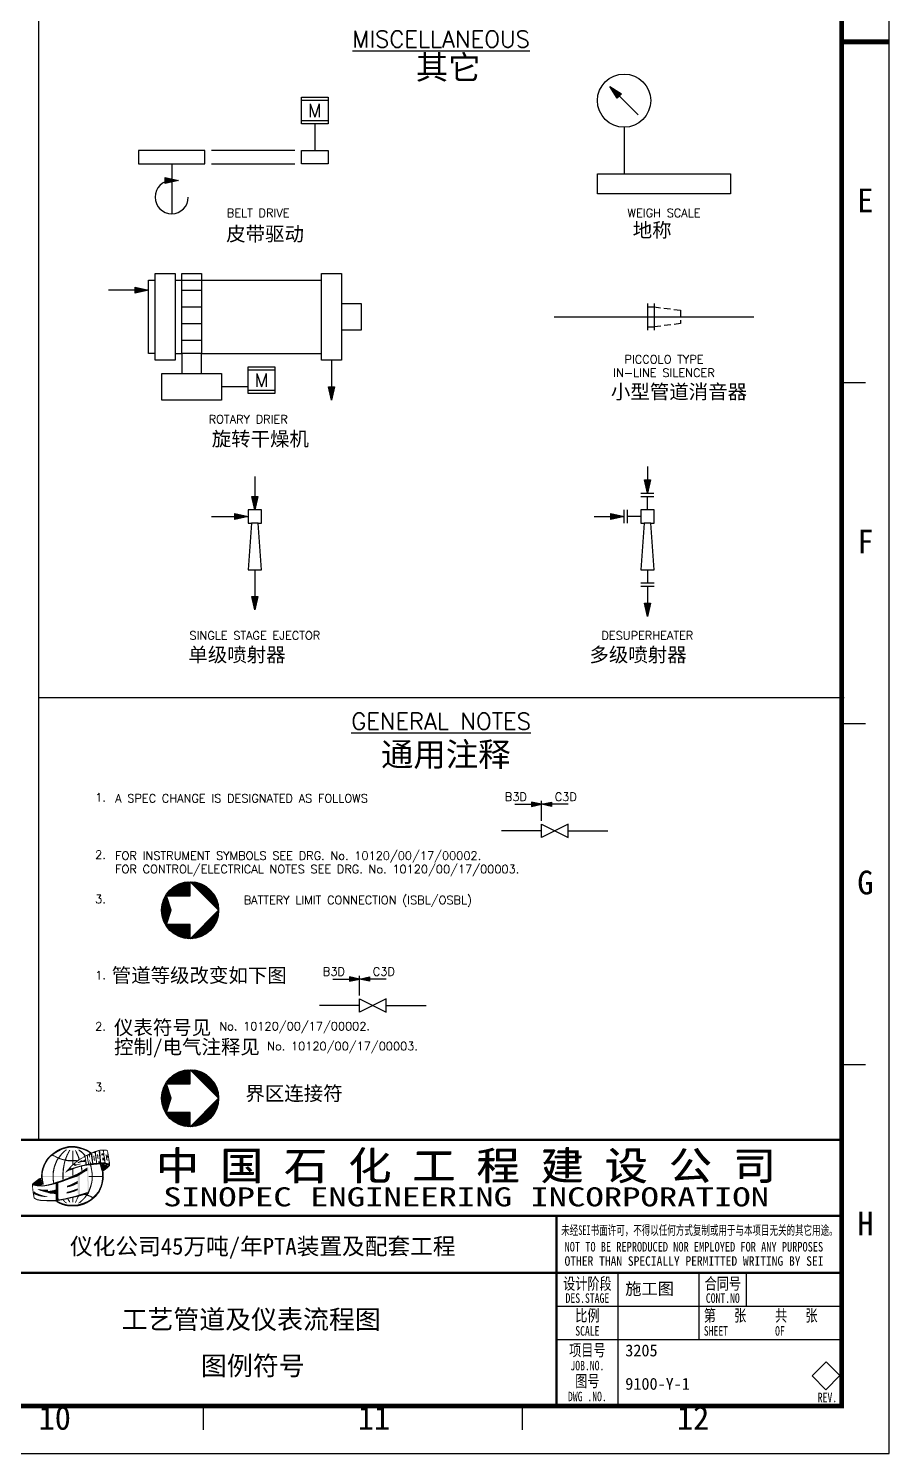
# Model space of a CAD drawing. Extents: x 145 to 987, y 140 to 735.
# Drawn here: x 805.4 to 987, y 140.6 to 440.4 of the extents above; entities that cross this region are included whole.
import ezdxf
from ezdxf.enums import TextEntityAlignment as Align

# ---------------------------------------------------------------- set-up
doc = ezdxf.new("R2010")
doc.units = 0
doc.header["$MEASUREMENT"] = 0
doc.linetypes.add('HIDDEN2', pattern=[3, 2, -1])
doc.layers.get('0').update_dxf_attribs({"linetype": 'CONTINUOUS'})
doc.layers.add('ICISHT', color=7, linetype='CONTINUOUS')
doc.layers.add('OTHERS', color=7, linetype='CONTINUOUS')
doc.styles.add('40S', font='ROMANS', dxfattribs={"height": 4})
doc.styles.add('PID', font='gbenor.shx', dxfattribs={"width": 0.7, "bigfont": 'gbcbig.shx'})
doc.styles.add('ROMANS', font='romans')
doc.styles.get("Standard").update_dxf_attribs({"font": 'SimSun.ttf', "width": 0.8})

# ---------------------------------------------------------------- blocks, each defined once
blk = doc.blocks.new('MOTOR')
at = {"linetype": 'CONTINUOUS'}
for p, q in [((4, 3), (-4, 3)), ((-4, -3), (4, -3))]:
    blk.add_line(p, q, dxfattribs=at)
blk.add_lwpolyline([(-4, -4), (-4, 4), (4, 4), (4, -4), (-4, -4)], dxfattribs=at)
at = {"linetype": 'CONTINUOUS', "style": '40S'}
blk.add_text('M', height=4, dxfattribs=at).set_placement((0, -2), align=Align.CENTER)
blk = doc.blocks.new('AS')
at = {"linetype": 'CONTINUOUS'}
for p, q in [((-4, 0.9), (0, 0)), ((-4, -0.9), (-4, 0.9)), ((0, 0), (-4, -0.9)), ((-4, -0.89), (-3.98, -0.89))]:
    blk.add_line(p, q, dxfattribs=at)
blk.add_solid([(-4, -0.9), (0, 0), (-4, 0.9)])
blk = doc.blocks.new('DRIER')
for points in [[(-22, -13), (-28, -13), (-28, 13), (-22, 13)], [(28, -13), (22, -13), (22, 13), (28, 13)], [(-8, -17), (-8, -25), (-26, -25), (-26, -17)]]:
    blk.add_lwpolyline(points, close=True)
for points in [[(-20, -11), (-20, 13), (-14, 13), (-14, -11)], [(-28, -11), (-30, -11), (-30, 11), (-28, 11)], [(-22, 11), (-20, 11)], [(-20, 11), (-14, 11)], [(-14, 11), (22, 11)], [(-20, 8), (-14, 8)], [(-20, 3), (-14, 3)], [(28, 4), (34, 4), (34, -4), (28, -4)], [(-20, -2), (-14, -2)], [(-20, -7), (-14, -7)], [(-22, -11), (-20, -11)], [(-14, -17), (-14, -11), (-20, -11), (-20, -17)], [(-14, -11), (22, -11)], [(0, -21), (-8, -21)]]:
    blk.add_lwpolyline(points)
blk.add_blockref('MOTOR', (4, -19))
blk = doc.blocks.new('SHH')
for points in [[(-5, 4), (-5, -4)], [(-5, 3), (-3, 3)], [(-3, 4), (-3, -4)], [(-5, -3), (-3, -3)]]:
    blk.add_lwpolyline(points)
at = {"linetype": 'HIDDEN2'}
blk.add_lwpolyline([(-3, 3), (5, 2), (5, -2), (-3, -3)], dxfattribs=at)
blk = doc.blocks.new('NOZL')
at = {"linetype": 'CONTINUOUS'}
for p, q in [((-5, -2), (-5, 1.99)), ((-4, -2), (-4, 1.99)), ((0, 0), (-4, 0))]:
    blk.add_line(p, q, dxfattribs=at)
blk = doc.blocks.new('OVL')
for p, q in [((-4, 2), (4, -2)), ((4, 2), (-4, -2)), ((-4, -2), (-4, 2)), ((4, -2), (4, 2))]:
    blk.add_line(p, q)
blk = doc.blocks.new('SB')
at = {"linetype": 'CONTINUOUS'}
for p, q in [((-8, 5), (0, 5)), ((0, 0), (0, 6)), ((8, 5), (0, 5))]:
    blk.add_line(p, q, dxfattribs=at)
at = {"linetype": 'CONTINUOUS', "yscale": 0.75, "zscale": 0.75, "rotation": 180}
for xscale in [-0.75, 0.75]:
    blk.add_blockref('AS', (0, 5), dxfattribs=dict(at, xscale=xscale))
blk = doc.blocks.new('A')
for p, q in [((841, 0), (841, 594)), ((836, 225.25), (831, 225.25)), ((836, 153.5), (831, 153.5)), ((836, 81.75), (831, 81.75)), ((784, 10), (784, 38)), ((801, 24), (801, 38)), ((811, 31), (811, 38)), ((696.68, 5), (696.68, 10)), ((763.85, 5), (763.85, 10)), ((0, 0), (841, 0))]:
    blk.add_line(p, q)
at = {"linetype": 'CONTINUOUS'}
for p, q in [((771, 31), (831, 31)), ((771, 24), (831, 24))]:
    blk.add_line(p, q, dxfattribs=at)
at = {"const_width": 1}
blk.add_lwpolyline([(25, 10), (831, 10), (831, 584), (25, 584)], close=True, dxfattribs=at)
for points, const_width in [([(841, 297), (831, 297)], 1), ([(771, 10), (771, 50)], 0.5)]:
    blk.add_lwpolyline(points, dxfattribs=dict(const_width=const_width))
at = {"linetype": 'CONTINUOUS', "const_width": 0.5}
for points in [[(651, 10), (651, 66), (831, 66)], [(651, 50), (831, 50)], [(651, 38), (771, 38)], [(771, 38), (831, 38)]]:
    blk.add_lwpolyline(points, dxfattribs=at)
blk.add_lwpolyline([(830.66, 16.39), (827.69, 13.42), (824.8, 16.31), (827.77, 19.29)], close=True)
for points in [[(664.17, 62.49), (664.43, 62.32), (664.74, 62.99), (665, 62.76)], [(664.74, 62.99), (665, 62.76), (665.5, 63.56), (665.63, 63.2)], [(665.5, 63.56), (665.63, 63.2), (666.13, 63.96), (666.3, 63.58)], [(666.13, 63.96), (666.3, 63.58), (666.96, 64.3), (667.02, 63.98)], [(666.83, 63.16), (667.02, 63.01), (666.41, 62.64), (666.6, 62.45)], [(667.4, 63.69), (667.5, 63.5), (666.83, 63.16), (667.02, 63.01)], [(666.96, 64.3), (667.02, 63.98), (667.78, 64.55), (667.8, 64.19)], [(667.74, 63.96), (668.01, 63.9), (667.4, 63.69), (667.5, 63.5)], [(667.78, 64.55), (667.8, 64.19), (668.37, 64.68), (668.37, 64.32)], [(668.2, 63.39), (668.41, 63.33), (667.93, 62.87), (668.18, 62.85)], [(668.45, 63.84), (668.68, 63.82), (668.2, 63.39), (668.41, 63.33)], [(668.37, 64.68), (668.37, 64.32), (669.68, 64.68), (669.7, 64.32)], [(669.09, 63.69), (669.3, 63.69), (669.09, 60.63), (669.3, 60.63)], [(669.68, 64.68), (669.7, 64.32), (670.37, 64.55), (670.37, 64.19)], [(669.7, 63.84), (669.82, 63.82), (669.84, 63.35), (670.08, 63.44)], [(669.84, 63.35), (670.08, 63.44), (670.08, 62.83), (670.31, 62.91)], [(670.33, 63.88), (670.56, 63.94), (670.73, 63.5), (671.07, 63.6)], [(670.37, 64.55), (670.37, 64.19), (671.19, 64.3), (671.26, 63.96)], [(670.73, 63.5), (671.07, 63.6), (671.26, 63.1), (671.49, 63.2)], [(671.19, 64.3), (671.26, 63.96), (671.95, 64.03), (671.91, 63.71)], [(671.26, 63.1), (671.49, 63.2), (671.61, 62.64), (671.91, 62.74)], [(671.95, 64.03), (671.91, 63.71), (672.39, 63.82), (672.39, 63.46)], [(671.91, 62.72), (671.97, 62.53), (672.54, 63.01), (672.63, 62.74)], [(672.39, 63.82), (672.39, 63.46), (672.98, 63.44), (672.65, 63.31)], [(672.54, 63.01), (672.63, 62.74), (672.88, 63.23), (672.9, 62.87)], [(672.98, 63.44), (672.65, 63.31), (673.09, 63.33), (672.75, 63.14)], [(672.88, 63.23), (672.9, 62.87), (673.3, 63.37), (673.3, 63.2)], [(672.98, 62.93), (673.28, 63.16), (673.28, 61.07), (673.51, 61.1)], [(673.3, 63.37), (673.3, 63.2), (673.78, 63.58), (673.85, 63.23)], [(673.78, 63.58), (673.85, 63.23), (674.19, 63.69), (674.19, 63.46)], [(673.83, 63.2), (674.06, 63.39), (674.12, 61.14), (674.33, 61.18)], [(674.19, 63.69), (674.19, 63.46), (674.67, 63.84), (674.63, 63.63)], [(674.67, 63.84), (674.63, 63.63), (674.99, 63.94), (675.01, 63.71)], [(674.65, 63.6), (674.96, 63.69), (674.88, 61.48), (675.15, 61.48)], [(674.99, 63.94), (675.01, 63.71), (676.17, 63.96), (676.17, 63.75)], [(675.64, 63.18), (675.81, 63.2), (675.24, 63.1), (675.85, 63.01)], [(675.24, 63.1), (675.85, 63.01), (675.24, 62.72), (675.83, 62.74)], [(675.51, 63.73), (675.74, 63.75), (675.64, 63.18), (675.81, 63.2)], [(676.1, 62.95), (676.29, 62.97), (676.17, 62.55), (676.29, 62.7)], [(676.17, 63.96), (676.17, 63.75), (676.52, 63.84), (676.38, 63.65)], [(676.52, 63.84), (676.38, 63.65), (676.61, 63.58), (676.44, 63.56)], [(676.61, 63.58), (676.44, 63.56), (676.76, 62.8), (676.52, 62.78)], [(662.72, 59.88), (663.06, 59.83), (663.08, 60.82), (663.4, 60.76)], [(663.08, 60.82), (663.4, 60.76), (663.61, 61.84), (663.94, 61.69)], [(663.61, 61.84), (663.94, 61.69), (664.17, 62.49), (664.43, 62.32)], [(665.08, 62.85), (664.83, 62.66), (665.31, 62.7), (665.31, 62.49)], [(665.17, 60.19), (665.4, 60.13), (664.95, 59.14), (665.21, 59.03)], [(665.48, 61.1), (665.73, 61.01), (665.17, 60.19), (665.4, 60.13)], [(665.31, 62.7), (665.31, 62.49), (665.76, 62.47), (665.73, 62.24)], [(665.82, 61.86), (666.05, 61.75), (665.48, 61.1), (665.73, 61.01)], [(665.76, 62.47), (665.73, 62.24), (666.49, 62.15), (666.41, 61.94)], [(666.41, 62.64), (666.6, 62.45), (665.82, 61.86), (666.05, 61.75)], [(666.49, 62.15), (666.41, 61.94), (667.08, 61.96), (667.08, 61.75)], [(667.08, 61.96), (667.08, 61.75), (668.05, 61.77), (667.99, 61.52)], [(667.27, 60.82), (667.5, 60.82), (667.08, 59.81), (667.34, 59.81)], [(667.42, 61.5), (667.65, 61.46), (667.27, 60.82), (667.5, 60.82)], [(667.72, 62.36), (667.97, 62.36), (667.42, 61.5), (667.65, 61.46)], [(667.93, 62.87), (668.18, 62.85), (667.72, 62.36), (667.97, 62.36)], [(668.75, 59.98), (668.09, 59.7), (668.52, 59.56), (667.93, 59.56)], [(668.05, 61.77), (667.99, 61.52), (668.43, 61.73), (668.41, 61.48)], [(668.79, 60.11), (668.47, 60.13), (668.75, 59.98), (668.04, 59.65)], [(668.43, 61.73), (668.41, 61.48), (669.65, 61.73), (669.63, 61.46)], [(668.94, 60.36), (668.73, 60.42), (668.79, 60.11), (668.47, 60.13)], [(668.54, 59.54), (668.47, 59.69), (669.02, 59.71), (668.83, 60)], [(669.39, 60.74), (669.1, 60.82), (668.94, 60.36), (668.73, 60.42)], [(669.02, 59.71), (668.83, 60), (669.53, 59.92), (669.38, 60.13)], [(669.76, 60.85), (669.3, 60.74), (669.74, 60.97), (669.32, 60.97)], [(669.74, 60.72), (669.51, 60.72), (669.76, 60.85), (669.3, 60.74)], [(669.74, 60.97), (669.32, 60.97), (669.74, 61.1), (669.44, 61.1)], [(669.53, 59.92), (669.38, 60.13), (670.05, 60.11), (670.03, 60.34)], [(669.74, 61.1), (669.44, 61.1), (669.97, 61.25), (669.84, 61.37)], [(669.76, 60.51), (669.51, 60.53), (669.74, 60.72), (669.51, 60.72)], [(669.65, 61.73), (669.63, 61.46), (670.24, 61.73), (669.91, 61.5)], [(670.35, 60.87), (670.33, 60.72), (669.76, 60.85), (669.76, 60.57)], [(669.97, 61.25), (669.84, 61.37), (670.37, 61.54), (670.2, 61.71)], [(670.05, 60.11), (670.03, 60.34), (670.96, 60.36), (670.9, 60.59)], [(670.08, 62.83), (670.31, 62.91), (670.31, 62.32), (670.52, 62.43)], [(670.37, 61.54), (670.2, 61.71), (670.86, 61.9), (670.75, 62.03)], [(670.37, 61.35), (670.43, 61.12), (670.2, 61.25), (670.2, 61.1)], [(670.31, 62.32), (670.52, 62.43), (670.39, 61.79), (670.67, 62.05)], [(670.86, 60.99), (670.86, 60.87), (670.35, 60.87), (670.33, 60.72)], [(670.64, 61.46), (670.81, 61.25), (670.37, 61.35), (670.43, 61.12)], [(671, 61.69), (671.09, 61.33), (670.64, 61.46), (670.81, 61.25)], [(670.86, 61.9), (670.75, 62.03), (671.42, 62.24), (671.32, 62.34)], [(670.96, 60.36), (670.9, 60.59), (671.7, 60.53), (671.66, 60.76)], [(670.92, 60.38), (671.15, 60.4), (671, 59.43), (671.23, 59.56)], [(671.26, 61.6), (671.34, 61.35), (671, 61.69), (671.09, 61.33)], [(671.55, 61.71), (671.85, 61.37), (671.26, 61.6), (671.34, 61.35)], [(671.42, 62.24), (671.32, 62.34), (671.59, 62.32), (671.66, 62.66)], [(671.76, 61.86), (671.95, 61.86), (671.55, 61.71), (671.85, 61.37)], [(671.59, 62.32), (671.66, 62.66), (671.7, 62.26), (671.91, 62.7)], [(671.7, 60.53), (671.66, 60.76), (672.1, 60.59), (672.12, 60.89)], [(671.7, 62.26), (671.91, 62.7), (671.76, 62.19), (671.95, 62.51)], [(671.76, 62.19), (671.95, 62.51), (671.76, 61.86), (671.95, 61.86)], [(671.8, 59.9), (671.85, 59.33), (672.27, 60.17), (672.25, 59.5)], [(671.93, 62.14), (671.85, 61.67), (672.16, 60.95), (671.87, 60.87)], [(672.16, 60.95), (671.87, 60.87), (672.14, 60.89), (671.91, 60.8)], [(672.1, 60.59), (672.12, 60.89), (672.82, 60.63), (672.75, 60.97)], [(672.18, 62.3), (672.39, 62.38), (672.18, 62.57), (672.41, 62.68)], [(672.31, 61.58), (672.5, 61.58), (672.18, 62.3), (672.39, 62.38)], [(672.29, 60.21), (672.5, 60.21), (672.31, 55.05), (672.52, 55.39)], [(672.44, 60.93), (672.63, 60.95), (672.31, 61.58), (672.5, 61.58)], [(672.6, 62.7), (672.82, 62.87), (672.75, 62.24), (672.86, 62.24)], [(672.65, 61.85), (672.69, 61.86), (672.84, 60.97), (673.12, 60.97)], [(672.82, 60.63), (672.75, 60.97), (673.64, 60.74), (673.64, 61.1)], [(672.84, 60.66), (673.09, 60.76), (672.98, 60.05), (673.19, 60.11)], [(672.98, 60.05), (673.19, 60.11), (673.09, 59.46), (673.3, 59.5)], [(673.51, 62.68), (673.7, 62.7), (673.66, 61.58), (673.89, 61.58)], [(673.64, 60.74), (673.64, 61.1), (674.31, 60.8), (674.29, 61.12)], [(674.29, 62.93), (674.52, 62.95), (674.44, 61.98), (674.63, 62.03)], [(674.31, 60.8), (674.29, 61.12), (674.92, 60.87), (674.59, 61.16)], [(675.13, 60.82), (674.54, 61.46), (675.26, 60.82), (675.15, 61.46)], [(674.92, 60.87), (674.59, 61.16), (675.13, 60.82), (674.54, 61.46)], [(674.99, 60.51), (676.69, 60.17), (674.88, 60.85), (677.07, 60.59)], [(675.15, 59.77), (676.12, 59.69), (674.99, 60.51), (676.69, 60.17)], [(675.3, 61.22), (675.37, 60.8), (675.18, 61.35), (675.24, 60.89)], [(675.24, 62.72), (675.83, 62.74), (675.62, 62.72), (675.85, 62.66)], [(675.85, 61.25), (675.85, 60.76), (675.3, 61.22), (675.37, 60.8)], [(675.45, 62.21), (675.98, 62.13), (675.41, 61.71), (676.02, 61.88)], [(675.41, 61.71), (676.02, 61.88), (675.77, 61.71), (676.02, 61.73)], [(675.77, 62.24), (675.98, 62.24), (675.45, 62.21), (675.98, 62.13)], [(675.62, 62.72), (675.85, 62.66), (675.77, 62.24), (675.98, 62.24)], [(675.77, 61.71), (676.02, 61.73), (675.87, 61.25), (676.1, 61.25)], [(676.08, 61.22), (676.06, 60.76), (675.85, 61.25), (675.85, 60.76)], [(676.36, 61.1), (676.33, 60.7), (676.08, 61.22), (676.06, 60.76)], [(676.17, 62.55), (676.29, 62.7), (676.19, 62.3), (676.55, 62.72)], [(676.19, 62.3), (676.55, 62.72), (676.21, 62.17), (676.61, 62.24)], [(676.21, 62.15), (676.42, 62.17), (676.29, 61.79), (676.5, 61.88)], [(676.29, 61.79), (676.5, 61.88), (676.42, 61.6), (676.55, 61.6)], [(677.07, 60.99), (677.07, 60.63), (676.36, 61.1), (676.33, 60.7)], [(676.76, 62.8), (676.52, 62.78), (676.86, 62.09), (676.67, 62.05)], [(676.86, 62.09), (676.67, 62.05), (677.07, 60.99), (676.8, 60.99)], [(661.48, 57.43), (661.67, 56.25), (660.72, 56.84), (660.85, 56.4)], [(662.09, 57.9), (662.64, 56.17), (661.48, 57.43), (661.67, 56.25)], [(662.47, 58), (662.72, 56.55), (662.09, 57.9), (662.64, 56.17)], [(662.51, 58.34), (662.85, 58.42), (662.59, 59.18), (662.91, 59.2)], [(662.59, 57.37), (662.93, 57.56), (662.51, 58.34), (662.85, 58.42)], [(662.59, 59.18), (662.91, 59.2), (662.72, 59.88), (663.06, 59.83)], [(662.72, 56.55), (663.12, 56.55), (662.59, 57.37), (662.93, 57.56)], [(662.87, 58.38), (662.91, 58.15), (668.83, 58.4), (668.83, 58.15)], [(664.93, 56.84), (664.93, 56.55), (665.69, 57.12), (665.69, 56.76)], [(664.95, 59.14), (665.21, 59.03), (664.95, 57.64), (665.19, 57.73)], [(664.95, 57.64), (665.19, 57.73), (665.08, 56.91), (665.29, 56.99)], [(665.69, 57.12), (665.69, 56.76), (666.85, 57.48), (666.85, 57.1)], [(666.85, 57.48), (666.85, 57.1), (668.01, 57.92), (668.05, 57.56)], [(667.08, 59.81), (667.34, 59.81), (667, 58.53), (667.25, 58.53)], [(667, 58.53), (667.25, 58.53), (667, 57.6), (667.27, 57.69)], [(667.97, 59.27), (667.78, 59.31), (667.67, 59.12), (667.61, 59.2)], [(668.52, 59.56), (667.93, 59.56), (667.97, 59.27), (667.78, 59.31)], [(668.01, 57.92), (668.05, 57.56), (669.11, 58.42), (669.11, 57.94)], [(669.09, 59.75), (669.3, 59.83), (669.09, 58.44), (669.3, 58.55)], [(669.11, 58.42), (669.11, 57.94), (670.08, 58.84), (670.12, 58.25)], [(669.23, 56.82), (669.34, 56.38), (670.22, 57.35), (670.22, 56.78)], [(670.08, 58.84), (670.12, 58.25), (671.05, 59.39), (671.09, 58.84)], [(670.22, 58.34), (670.73, 58.63), (670.27, 54.4), (670.73, 54.55)], [(671.05, 59.39), (671.09, 58.84), (671.8, 59.9), (671.85, 59.33)], [(672.52, 58.38), (672.52, 58.15), (675.37, 58.38), (675.39, 58.15)], [(673.07, 56.97), (673.3, 56.97), (672.84, 56.19), (673.09, 56.11)], [(673.19, 57.73), (673.41, 57.73), (673.07, 56.97), (673.3, 56.97)], [(673.09, 59.46), (673.3, 59.5), (673.19, 58.7), (673.41, 58.78)], [(673.19, 58.7), (673.41, 58.78), (673.19, 57.73), (673.41, 57.73)], [(675.32, 59.39), (675.66, 59.39), (675.15, 59.77), (676.12, 59.69)], [(675.22, 56.84), (675.51, 56.76), (675.32, 57.56), (675.66, 57.45)], [(675.34, 58.95), (675.68, 58.97), (675.32, 59.39), (675.66, 59.39)], [(675.32, 57.56), (675.66, 57.45), (675.39, 58.11), (675.74, 58.15)], [(675.39, 58.11), (675.74, 58.15), (675.34, 58.95), (675.68, 58.97)], [(660.59, 56.76), (660.82, 56.78), (660.66, 55.94), (660.85, 55.98)], [(660.66, 55.94), (660.85, 55.98), (660.72, 55.37), (660.89, 55.39)], [(660.72, 55.37), (660.89, 55.39), (660.8, 54.7), (661.06, 54.74)], [(660.8, 54.7), (661.06, 54.74), (660.93, 53.92), (661.12, 53.96)], [(661.01, 55.18), (661.08, 54.55), (661.48, 54.84), (661.48, 54.4)], [(661.48, 54.84), (661.48, 54.4), (662.05, 54.59), (662.05, 54.19)], [(661.84, 55.66), (661.84, 55.56), (661.96, 55.69), (661.96, 55.54)], [(661.96, 55.69), (661.96, 55.54), (662.28, 55.56), (662.28, 55.31)], [(662.05, 54.59), (662.05, 54.19), (662.64, 54.38), (662.64, 54.06)], [(662.28, 55.56), (662.28, 55.31), (662.7, 55.54), (662.72, 55.2)], [(662.64, 54.38), (662.64, 54.06), (663.21, 54.21), (663.21, 53.98)], [(662.72, 56.4), (662.7, 56.17), (663.16, 56.44), (663.16, 56.21)], [(662.7, 55.54), (662.72, 55.2), (663.48, 55.54), (663.54, 54.95)], [(663.16, 56.44), (663.16, 56.21), (663.94, 56.59), (663.94, 56.34)], [(663.21, 54.21), (663.21, 53.98), (663.56, 54.11), (663.56, 53.96)], [(663.48, 55.54), (663.54, 54.95), (663.95, 55.51), (664.1, 54.82)], [(663.56, 54.11), (663.56, 53.96), (663.84, 54.08), (663.84, 53.96)], [(663.94, 56.59), (663.94, 56.34), (664.93, 56.84), (664.93, 56.55)], [(664, 55.21), (664.15, 54.72), (665.08, 55.37), (665.08, 54.67)], [(665.08, 55.37), (665.08, 54.67), (665.61, 55.54), (665.61, 54.55)], [(665.57, 56.75), (666.18, 56.93), (665.59, 53.25), (666.2, 53.38)], [(667.95, 55.03), (667.95, 54.7), (668.73, 55.22), (668.73, 54.86)], [(667.97, 56.32), (667.97, 55.98), (668.54, 56.49), (668.54, 56.11)], [(668.54, 56.49), (668.54, 56.11), (669.23, 56.82), (669.34, 56.38)], [(668.79, 53.71), (668.68, 53.94), (669.84, 53.94), (669.74, 54.19)], [(668.73, 55.22), (668.73, 54.86), (669.51, 55.5), (669.51, 55.1)], [(669.51, 55.5), (669.51, 55.1), (670.18, 55.75), (670.2, 55.39)], [(669.84, 53.94), (669.74, 54.19), (670.86, 54.19), (670.71, 54.53)], [(670.2, 54.02), (670.5, 54.11), (670.01, 53.56), (670.2, 53.56)], [(670.18, 55.75), (670.2, 55.39), (670.24, 55.79), (670.27, 55.45)], [(670.86, 54.19), (670.71, 54.53), (671.59, 54.4), (671.55, 54.76)], [(671.87, 54.25), (672.12, 54.13), (671.49, 53.68), (671.66, 53.58)], [(671.59, 54.4), (671.55, 54.76), (671.95, 54.42), (672.29, 55.03)], [(672.1, 54.67), (672.5, 54.57), (671.87, 54.25), (672.12, 54.13)], [(672.5, 55.26), (672.77, 55.22), (672.1, 54.67), (672.5, 54.57)], [(673, 54.21), (672.88, 54), (672.41, 54.42), (672.2, 54.23)], [(672.84, 56.19), (673.09, 56.11), (672.5, 55.26), (672.77, 55.22)], [(673.45, 53.98), (673.22, 53.77), (673, 54.21), (672.88, 54)], [(673.11, 53.62), (673.26, 53.33), (673.87, 54.38), (674.1, 54.04)], [(673.87, 54.38), (674.1, 54.04), (674.54, 55.18), (674.82, 54.95)], [(674.54, 55.18), (674.82, 54.95), (674.99, 56.09), (675.3, 56.04)], [(674.99, 56.09), (675.3, 56.04), (675.22, 56.84), (675.51, 56.76)], [(660.93, 53.92), (661.12, 53.96), (661.01, 53.66), (661.22, 53.81)], [(661.01, 53.66), (661.22, 53.81), (661.31, 53.47), (661.37, 53.71)], [(661.31, 53.47), (661.37, 53.71), (661.71, 53.3), (661.77, 53.49)], [(661.71, 53.3), (661.77, 53.49), (662.19, 53.2), (662.28, 53.41)], [(662.19, 53.2), (662.28, 53.41), (662.53, 53.12), (662.57, 53.33)], [(662.53, 53.12), (662.57, 53.33), (665.54, 53.05), (665.54, 53.33)], [(665.54, 53.05), (665.54, 53.33), (666.56, 53.24), (666.56, 53.49)], [(666.03, 53.14), (665.59, 53.03), (666.39, 52.95), (666.2, 52.65)], [(666.39, 52.95), (666.2, 52.65), (666.94, 52.69), (666.89, 52.34)], [(666.56, 53.24), (666.56, 53.49), (667.63, 53.43), (667.63, 53.68)], [(666.94, 52.69), (666.89, 52.34), (667.72, 52.46), (667.74, 52.08)], [(667.04, 53.33), (667.34, 53.37), (667.44, 52.93), (667.59, 53.01)], [(667.44, 52.93), (667.59, 53.01), (667.8, 52.63), (667.99, 52.72)], [(667.63, 53.43), (667.63, 53.68), (668.79, 53.71), (668.68, 53.94)], [(667.72, 52.46), (667.74, 52.08), (668.31, 52.34), (668.33, 52)], [(668.05, 53.52), (668.31, 53.58), (668.28, 53.14), (668.54, 53.2)], [(668.28, 53.14), (668.54, 53.2), (668.5, 52.84), (668.68, 52.88)], [(668.31, 52.34), (668.33, 52), (670.12, 52.36), (670.12, 51.98)], [(669.09, 53.77), (669.3, 53.81), (669.09, 52.84), (669.3, 52.86)], [(670.01, 53.56), (670.2, 53.56), (669.65, 52.8), (669.84, 52.76)], [(670.12, 52.36), (670.12, 51.98), (671.36, 52.72), (671.38, 52.29)], [(670.5, 52.82), (670.73, 52.72), (670.29, 52.65), (670.45, 52.61)], [(670.75, 53.07), (670.96, 52.88), (670.5, 52.82), (670.73, 52.72)], [(671.09, 53.33), (671.3, 53.22), (670.75, 53.07), (670.96, 52.88)], [(671.49, 53.68), (671.66, 53.58), (671.09, 53.33), (671.3, 53.22)], [(671.36, 52.72), (671.38, 52.29), (672.29, 53.09), (672.29, 52.69)], [(672.29, 53.09), (672.29, 52.69), (673.11, 53.62), (673.26, 53.33)]]:
    blk.add_solid(points)
for s, p in [('E', (836, 261.13)), ('F', (836, 189.38)), ('G', (836, 117.63)), ('H', (836, 45.88)), ('10', (665.41, 5)), ('11', (732.58, 5)), ('12', (799.75, 5))]:
    blk.add_text(s, height=5).set_placement(p, align=Align.CENTER)
for s, height, width, p in [('中 国 石 化 工 程 建 设 公 司', 6, 1.1, (686.67, 57.5)), ('中 国 石 化 工 程 建 设 公 司', 6, 1.1, (686.82, 57.6)), ('SINOPEC ENGINEERING INCORPORATION', 4, 1.42, (688.22, 52)), ('第   张', 2.5, 0.75, (802, 27.8)), ('共   张', 2.5, 0.75, (817, 27.8))]:
    blk.add_text(s, height=height, dxfattribs=dict(width=width)).set_placement(p)
at = {"ltscale": 0.8}
for s, width, p in [('未经SEI书面许可，不得以任何方式复制或用于与本项目无关的其它用途。', 0.64, (772, 46)), ('NOT TO BE REPRODUCED NOR EMPLOYED FOR ANY PURPOSES', 0.8, (772.7, 42.5)), ('OTHER THAN SPECIALLY PERMITTED WRITING BY SEI', 0.89, (772.7, 39.5))]:
    blk.add_text(s, height=2, dxfattribs=dict(at, width=width)).set_placement(p)
at = {"width": 0.75}
for s, p in [('设计阶段', (777.5, 34.5)), ('合同号', (806, 34.5)), ('比例', (777.5, 27.8)), ('项目号', (777.5, 20.5)), ('图号', (777.5, 14))]:
    blk.add_text(s, height=2.5, dxfattribs=at).set_placement(p, align=Align.CENTER)
at = {"linetype": 'CONTINUOUS', "width": 0.75}
for s, p in [('DES.STAGE', (777.5, 31.7)), ('CONT.NO', (806, 31.7)), ('SCALE', (777.5, 24.8)), ('JOB.NO.', (777.5, 17.5)), ('DWG .NO.', (777.5, 11))]:
    blk.add_text(s, height=2, dxfattribs=at).set_placement(p, align=Align.CENTER)
for s, p in [('SHEET', (802, 24.8)), ('OF', (817, 24.8)), ('REV.', (825.98, 10.79))]:
    blk.add_text(s, height=2, dxfattribs=at).set_placement(p)
blk = doc.blocks.new('JJ5')
at = {"layer": 'OTHERS'}
for p, q in [((6, 6), (12, 0)), ((6, 3), (6, 6)), ((12, 0.19), (6.19, 6)), ((0.87, 3.11), (1.01, 2.97)), ((1.26, 3), (0.98, 3.28)), ((2, 0), (1, 3)), ((1, 3), (6, 3)), ((1.09, 3.45), (1.55, 3)), ((1.83, 3), (1.21, 3.62)), ((1.34, 3.78), (2.11, 3)), ((2.4, 3), (1.47, 3.93)), ((1.6, 4.08), (2.68, 3)), ((2.96, 3), (1.74, 4.22)), ((1.88, 4.36), (3.24, 3)), ((3.53, 3), (2.03, 4.5)), ((2.18, 4.63), (3.81, 3)), ((4.09, 3), (2.34, 4.75)), ((2.5, 4.87), (4.38, 3)), ((4.66, 3), (2.67, 4.99)), ((2.84, 5.1), (4.94, 3)), ((5.22, 3), (3.02, 5.21)), ((3.2, 5.31), (5.51, 3)), ((5.79, 3), (3.39, 5.4)), ((3.58, 5.49), (6, 3.07)), ((6, 3.36), (3.78, 5.57)), ((3.99, 5.65), (6, 3.64)), ((6, 3.92), (4.2, 5.72)), ((4.42, 5.79), (6, 4.2)), ((6, 4.49), (4.64, 5.84)), ((4.88, 5.89), (6, 4.77)), ((6, 5.05), (5.12, 5.93)), ((5.37, 5.97), (6, 5.34)), ((6, 5.62), (5.63, 5.99)), ((6.49, 5.98), (11.98, 0.49)), ((11.95, 0.8), (6.8, 5.95)), ((7.14, 5.89), (11.89, 1.14)), ((11.81, 1.51), (7.51, 5.81)), ((7.91, 5.69), (11.69, 1.91)), ((11.51, 2.37), (8.37, 5.51)), ((8.93, 5.24), (11.24, 2.93)), ((0, 0.02), (1.51, -1.48)), ((1.58, -1.27), (0.01, 0.3)), ((0.03, 0.56), (1.65, -1.06)), ((1.72, -0.85), (0.06, 0.81)), ((0.09, 1.06), (1.79, -0.64)), ((1.86, -0.42), (0.14, 1.29)), ((0.2, 1.52), (1.93, -0.21)), ((2, 0), (0.26, 1.74)), ((0.33, 1.96), (1.86, 0.43)), ((1.72, 0.85), (0.4, 2.16)), ((0.49, 2.36), (1.58, 1.27)), ((1.43, 1.7), (0.57, 2.56)), ((0.67, 2.75), (1.29, 2.12)), ((1.15, 2.55), (0.77, 2.93)), ((1.43, -1.7), (0.01, -0.27)), ((0.03, -0.57), (1.36, -1.91)), ((1.29, -2.12), (0.07, -0.89)), ((0.13, -1.24), (1.22, -2.33)), ((1.15, -2.54), (0.22, -1.61)), ((0.35, -2.03), (1.08, -2.76)), ((1.01, -2.97), (0.55, -2.51)), ((1, -3), (2, 0)), ((12, 0), (6, -6)), ((9.12, -2.88), (10.36, -4.12)), ((10.5, -3.97), (9.26, -2.74)), ((9.4, -2.6), (10.63, -3.82)), ((10.75, -3.66), (9.55, -2.45)), ((9.69, -2.31), (10.87, -3.5)), ((10.99, -3.33), (9.83, -2.17)), ((9.97, -2.03), (11.1, -3.16)), ((11.21, -2.98), (10.11, -1.89)), ((10.25, -1.75), (11.31, -2.8)), ((11.4, -2.61), (10.39, -1.61)), ((10.54, -1.46), (11.49, -2.42)), ((11.57, -2.22), (10.68, -1.32)), ((10.82, -1.18), (11.65, -2.01)), ((11.72, -1.8), (10.96, -1.04)), ((11.1, -0.9), (11.79, -1.58)), ((11.84, -1.36), (11.24, -0.76)), ((11.38, -0.62), (11.89, -1.12)), ((11.93, -0.88), (11.53, -0.47)), ((11.67, -0.33), (11.97, -0.63)), ((11.99, -0.37), (11.81, -0.19)), ((0.87, -3.11), (2.89, -5.13)), ((6, -3), (1, -3)), ((3.49, -5.45), (1.04, -3)), ((1.32, -3), (3.97, -5.65)), ((4.39, -5.78), (1.61, -3)), ((1.89, -3), (4.76, -5.87)), ((5.11, -5.93), (2.17, -3)), ((2.46, -3), (5.43, -5.97)), ((5.73, -5.99), (2.74, -3)), ((3.02, -3), (6, -5.98)), ((6, -5.7), (3.3, -3)), ((3.59, -3), (6, -5.41)), ((6, -5.13), (3.87, -3)), ((4.15, -3), (6, -4.85)), ((6, -4.56), (4.44, -3)), ((4.72, -3), (6, -4.28)), ((6, -4), (5, -3)), ((5.28, -3), (6, -3.72)), ((6, -3.43), (5.57, -3)), ((5.85, -3), (6, -3.15)), ((6, -6), (6, -3)), ((6.29, -5.71), (6.56, -5.97)), ((6.81, -5.94), (6.44, -5.56)), ((6.58, -5.42), (7.06, -5.91)), ((7.29, -5.86), (6.72, -5.28)), ((6.86, -5.14), (7.52, -5.8)), ((7.74, -5.74), (7, -5)), ((7.14, -4.86), (7.96, -5.67)), ((8.16, -5.6), (7.28, -4.72)), ((7.42, -4.58), (8.36, -5.51)), ((8.56, -5.43), (7.57, -4.43)), ((7.71, -4.29), (8.75, -5.33)), ((8.93, -5.23), (7.85, -4.15)), ((7.99, -4.01), (9.11, -5.13)), ((9.28, -5.02), (8.13, -3.87)), ((8.27, -3.73), (9.45, -4.91)), ((9.62, -4.79), (8.41, -3.59)), ((8.56, -3.44), (9.78, -4.66)), ((9.93, -4.53), (8.7, -3.3)), ((8.84, -3.16), (10.08, -4.4)), ((10.22, -4.26), (8.98, -3.02))]:
    blk.add_line(p, q, dxfattribs=at)
blk.add_circle((6, 0), 6, dxfattribs=at)
at = {"layer": 'OTHERS', "style": 'PID', "width": 0.7, "flags": 4}
blk.add_attdef('T1', text='', height=4, dxfattribs=at).set_placement((6, -10.99), align=Align.CENTER)

msp = doc.modelspace()

# ---------------------------------------------------------------- linework, layer by layer
for p, q in [((853.72, 336.37), (852.32, 336.37)), ((936.32, 336.37), (934.92, 336.37))]:
    msp.add_line(p, q)
for points in [[(830.62, 385.37), (822.22, 385.37)], [(869.12, 370.67), (869.12, 362.27)]]:
    msp.add_lwpolyline(points)
for points in [[(852.32, 336.37), (851.62, 326.57), (854.42, 326.57), (853.72, 336.37), (854.42, 336.37), (854.42, 339.17), (851.62, 339.17), (851.62, 336.37)], [(934.22, 326.57), (937.02, 326.57), (936.32, 336.37), (937.02, 336.37), (937.02, 339.17), (934.22, 339.17), (934.22, 336.37), (934.92, 336.37)]]:
    msp.add_lwpolyline(points, close=True)
at = {"layer": 'ICISHT'}
for points in [[(807.52, 724.16), (807.52, 206.92)], [(933.69, 422.3), (927.75, 428.24)], [(865.62, 420.37), (865.62, 414.77)], [(930.72, 419.67), (930.72, 409.87)], [(861.42, 414.77), (843.92, 414.77)], [(835.52, 411.97), (835.52, 401.47)], [(843.92, 411.97), (861.42, 411.97)], [(916.02, 379.77), (958.02, 379.77)], [(935.62, 348.27), (935.62, 342.67)], [(853.02, 346.17), (853.02, 339.17)], [(843.92, 337.77), (851.62, 337.77)], [(924.42, 337.77), (930.72, 337.77)], [(853.02, 326.57), (853.02, 318.17)], [(935.62, 323.07), (935.62, 316.77)], [(807.52, 299.73), (977.01, 299.73)], [(913.33, 271.63), (904.93, 271.63)], [(918.93, 271.63), (927.33, 271.63)], [(875.04, 234.87), (866.64, 234.87)], [(880.64, 234.87), (889.04, 234.87)]]:
    msp.add_lwpolyline(points, dxfattribs=at)
for points in [[(842.52, 414.77), (828.52, 414.77), (828.52, 411.97), (842.52, 411.97)], [(862.82, 414.77), (868.42, 414.77), (868.42, 411.97), (862.82, 411.97)], [(925.12, 409.87), (953.12, 409.87), (953.12, 405.67), (925.12, 405.67)]]:
    msp.add_lwpolyline(points, close=True, dxfattribs=at)
msp.add_circle((930.72, 425.27), 5.6, dxfattribs=at)
msp.add_arc((835.52, 404.97), 3.5, 90, 0, dxfattribs=at)

# ---------------------------------------------------------------- block references
msp.add_blockref('A', (145.5, 140.64))
at = {"xscale": 0.7, "yscale": 0.7, "zscale": 0.7}
msp.add_blockref('AS', (830.62, 385.37), dxfattribs=at)
at = {"xscale": 0.7, "yscale": 0.7, "zscale": 0.7, "rotation": 270}
msp.add_blockref('AS', (869.12, 362.27), dxfattribs=at)
at = {"linetype": 'CONTINUOUS'}
for p in [(833.4, 254.94), (833.4, 215.39)]:
    msp.add_blockref('JJ5', p, dxfattribs=at)
at = {"layer": 'ICISHT', "xscale": 0.7, "yscale": 0.7, "zscale": 0.7}
for name, p in [('MOTOR', (865.62, 423.17)), ('AS', (836.92, 408.47)), ('DRIER', (851.62, 379.77)), ('SHH', (939.12, 379.77)), ('NOZL', (934.22, 337.77)), ('AS', (851.62, 337.77)), ('AS', (930.72, 337.77)), ('SB', (913.33, 273.73)), ('OVL', (916.13, 271.63)), ('SB', (875.04, 236.97)), ('OVL', (877.84, 234.87))]:
    msp.add_blockref(name, p, dxfattribs=at)
for name, p, rotation in [('AS', (927.75, 428.24), 135), ('AS', (935.62, 342.67), 270), ('AS', (853.02, 339.17), 270), ('NOZL', (935.62, 339.17), 270), ('NOZL', (935.62, 326.57), 90), ('AS', (853.02, 318.17), 270), ('AS', (935.62, 316.77), 270)]:
    msp.add_blockref(name, p, dxfattribs=dict(at, rotation=rotation))

# ---------------------------------------------------------------- texts
at = {"linetype": 'CONTINUOUS'}
for s, height, p in [('其它', 5, (886.89, 429.76)), ('皮带驱动', 3, (846.99, 395.74)), ('地称', 3, (932.54, 396.54)), ('小型管道消音器', 3, (927.95, 362.53)), ('旋转干燥机', 3, (843.94, 352.61)), ('单级喷射器', 3, (839.03, 307.2)), ('多级喷射器', 3, (923.43, 307.2)), ('通用注释', 5, (879.56, 285.24)), (' 管道等级改变如下图', 3, (820.86, 239.75)), ('仪表符号见', 3, (823.38, 228.77)), ('控制/电气注释见', 3, (823.38, 224.7)), (' 界区连接符', 3, (848.99, 214.9))]:
    msp.add_text(s, height=height, dxfattribs=at).set_placement(p)
for s, height, p in [('仪化公司45万吨/年PTA装置及配套工程', 3.5, (814.13, 182.49)), ('施工图', 2.5, (930.97, 174.06)), ('工艺管道及仪表流程图', 4, (824.96, 166.86)), ('3205', 2.5, (930.97, 161.08)), ('图例符号', 4, (841.68, 157.11)), ('9100-Y-1', 2.5, (930.97, 154.06))]:
    msp.add_text(s, height=height).set_placement(p)
at = {"layer": 'ICISHT', "style": 'ROMANS'}
for s, height, p in [('%%UMISCELLANEOUS', 3.5, (892.22, 436.47)), ('BELT DRIVE', 1.75, (853.72, 400.77)), ('WEIGH SCALE', 1.75, (939.12, 400.77)), ('IN-LINE SILENCER', 1.75, (939.12, 367.14)), ('PICCOLO TYPE', 1.75, (939.12, 369.97)), ('ROTARY DRIER', 1.75, (851.62, 357.37)), ('SINGLE STAGE EJECTOR', 1.75, (853.02, 311.87)), ('DESUPERHEATER', 1.75, (935.62, 311.87)), ('%%UGENERAL NOTES', 3.5, (892.22, 292.94))]:
    msp.add_text(s, height=height, dxfattribs=at).set_placement(p, align=Align.CENTER)
for s, p in [('1.', (819.42, 277.8)), ('A SPEC CHANGE IS DESIGNATED AS FOLLOWS', (823.62, 277.61)), ('B3D', (905.63, 277.93)), ('C3D', (916.13, 277.93)), ('2.', (819.42, 265.74)), ('FOR INSTRUMENT SYMBOLS SEE DRG. No. 10120/00/17/00002.', (823.62, 265.55)), ('FOR CONTROL/ELECTRICAL NOTES SEE DRG. No. 10120/00/17/00003.', (823.62, 262.71)), ('3.', (819.42, 256.41)), ('BATTERY LIMIT CONNECTION (ISBL/OSBL)', (850.66, 256.21)), ('B3D', (867.34, 241.17)), ('C3D', (877.84, 241.17)), ('1.', (819.42, 240.4)), ('2.', (819.42, 229.63)), ('No. 10120/00/17/00002.', (845.53, 229.66)), ('No. 10120/00/17/00003.', (855.61, 225.47)), ('3.', (819.42, 216.85))]:
    msp.add_text(s, height=1.75, dxfattribs=at).set_placement(p)

doc.saveas('drawing.dxf')
